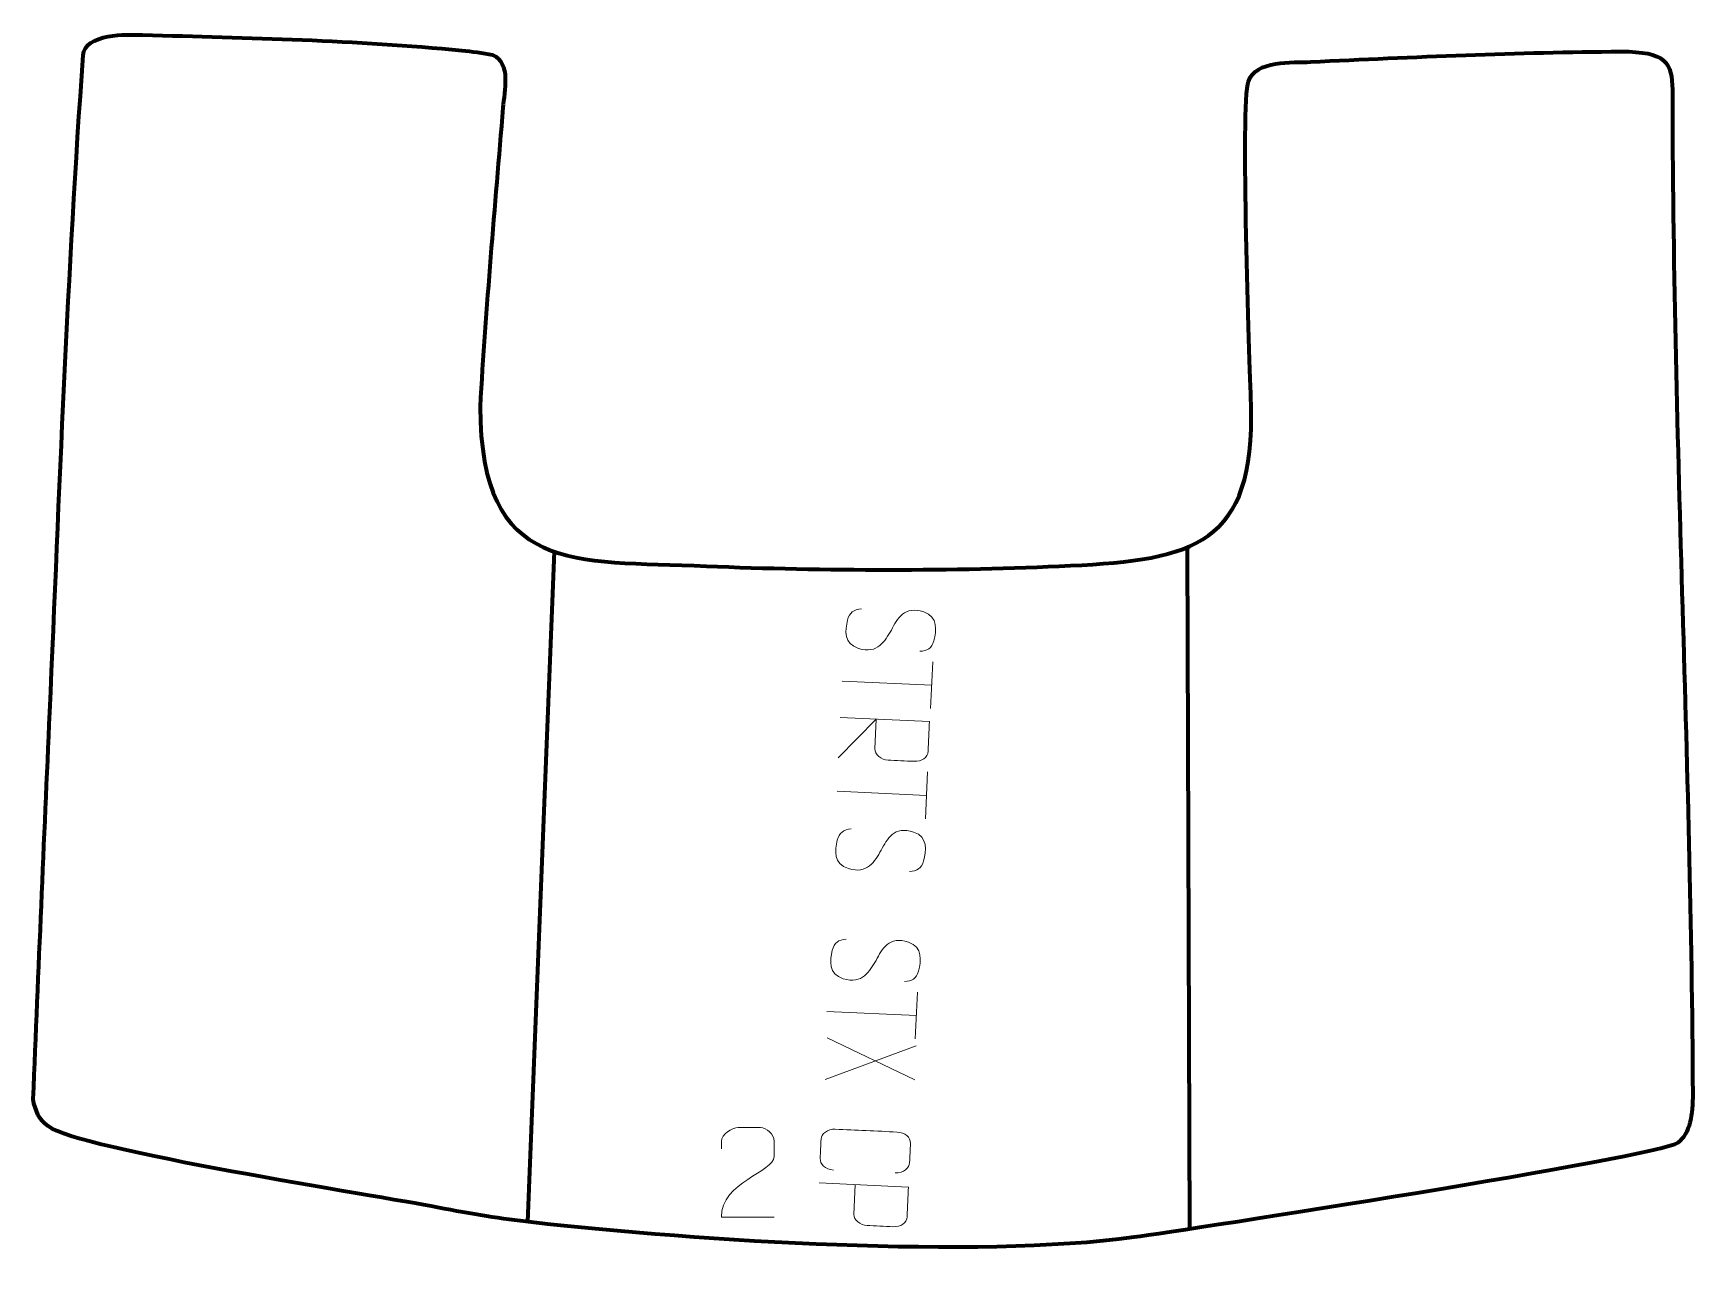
# Model space of a CAD drawing. Header units: millimetres. Extents: x -223 to 239, y -167 to 175.
import ezdxf

# ---------------------------------------------------------------- set-up
doc = ezdxf.new("R2010")
doc.units = ezdxf.units.MM
doc.header["$MEASUREMENT"] = 0
doc.layers.add('layer 2', color=7, linetype='Continuous')
doc.layers.add('layer 3', color=7, linetype='Continuous')

msp = doc.modelspace()

# ---------------------------------------------------------------- linework, layer by layer
at = {"layer": 'layer 2', "color": 142, "lineweight": 158}
for points in [[(-78.0683, 30.0009), (-78.0683, 30.0009), (-85.5018, -156.864), (-85.5018, -156.864)], [(98.3903, 31.1949), (98.3903, 31.1949), (99.0458, -158.9656), (99.0458, -158.9656)]]:
    msp.add_open_spline(points, degree=3, dxfattribs=at)
at = {"layer": 'layer 3', "color": 242, "lineweight": 158}
msp.add_open_spline([(-223.3372, -122.6527), (-222.8378, -125.8792), (-221.665, -128.2767), (-219.1999, -130.174), (-219.1999, -130.174), (-210.4895, -136.8785), (-127.4729, -149.5239), (-110.5898, -152.8566), (-110.5898, -152.8566), (-100.9307, -154.7632), (-92.6823, -156.0628), (-84.501, -156.9778), (-84.501, -156.9778), (-37.3401, -162.2525), (39.4431, -167.1556), (83.5988, -161.1566), (83.5988, -161.1566), (97.8841, -159.2158), (229.2963, -138.9715), (235.1246, -134.8181), (235.1246, -134.8181), (238.6142, -132.3314), (239.344, -126.769), (239.3153, -121.1952), (239.3153, -121.1952), (238.8351, -28.1245), (233.7117, 65.2541), (233.6435, 158.7388), (233.6435, 158.7388), (233.6381, 166.2231), (231.7693, 169.4678), (219.2576, 169.3911), (219.2576, 169.3911), (190.8137, 169.2168), (161.2548, 167.8777), (132.8171, 166.5043), (132.8171, 166.5043), (127.7555, 166.2585), (117.404, 167.0273), (115.4627, 161.0804), (115.4627, 161.0804), (113.22, 154.2103), (115.8183, 83.7223), (116.2001, 71.0505), (116.2001, 71.0505), (117.3432, 31.8628), (100.164, 27.7279), (65.8186, 26.0799), (65.8186, 26.0799), (32.997, 24.4943), (-2.7715, 24.63), (-35.6218, 25.9442), (-35.6218, 25.9442), (-73.1286, 27.5327), (-98.4324, 23.6278), (-98.7637, 70.381), (-98.7637, 70.381), (-97.2091, 97.9162), (-94.6126, 126.2178), (-92.3918, 153.7699), (-92.3918, 153.7699), (-92.0268, 158.2878), (-90.008, 166.2998), (-95.2973, 168.4476), (-95.2973, 168.4476), (-97.9548, 169.1018), (-101.1308, 169.4102), (-103.8559, 169.6892), (-103.8559, 169.6892), (-133.4484, 172.6175), (-163.1907, 173.1929), (-192.8959, 174.0416), (-192.8959, 174.0416), (-197.1435, 174.1629), (-208.9519, 174.5081), (-209.3952, 168.3524), (-209.3952, 168.3524), (-213.7642, 107.6888), (-216.0204, 46.0688), (-218.7047, -14.7261), (-218.7047, -14.7261), (-220.293, -50.6989), (-221.8447, -86.6757), (-223.3372, -122.6527)], degree=3, knots=[0, 0, 0, 0, 0.04545455, 0.04545455, 0.04545455, 0.04545455, 0.09090909, 0.09090909, 0.09090909, 0.09090909, 0.13636364, 0.13636364, 0.13636364, 0.13636364, 0.18181818, 0.18181818, 0.18181818, 0.18181818, 0.22727273, 0.22727273, 0.22727273, 0.22727273, 0.27272727, 0.27272727, 0.27272727, 0.27272727, 0.31818182, 0.31818182, 0.31818182, 0.31818182, 0.36363636, 0.36363636, 0.36363636, 0.36363636, 0.40909091, 0.40909091, 0.40909091, 0.40909091, 0.45454545, 0.45454545, 0.45454545, 0.45454545, 0.5, 0.5, 0.5, 0.5, 0.54545455, 0.54545455, 0.54545455, 0.54545455, 0.59090909, 0.59090909, 0.59090909, 0.59090909, 0.63636364, 0.63636364, 0.63636364, 0.63636364, 0.68181818, 0.68181818, 0.68181818, 0.68181818, 0.72727273, 0.72727273, 0.72727273, 0.72727273, 0.77272727, 0.77272727, 0.77272727, 0.77272727, 0.81818182, 0.81818182, 0.81818182, 0.81818182, 0.86363636, 0.86363636, 0.86363636, 0.86363636, 0.90909091, 0.90909091, 0.90909091, 0.90909091, 1, 1, 1, 1], dxfattribs=at)
at = {"layer": 'layer 3', "color": 250, "lineweight": 9}
for points, knots in [([(15.9225, 8.1065), (14.1348, 5.0999), (12.0698, 1.3288), (6.7804, 2.9839), (6.7804, 2.9839), (2.5705, 4.3012), (3.0015, 8.0566), (3.688, 10.8895), (3.688, 10.8895), (4.195, 12.9802), (5.4506, 13.8607), (7.574, 14.0529)], [0, 0, 0, 0, 0.25, 0.25, 0.25, 0.25, 0.5, 0.5, 0.5, 0.5, 1, 1, 1, 1]), ([(15.9227, 8.1065), (17.5425, 11.2975), (19.5108, 14.9797), (24.954, 13.1861), (24.954, 13.1861), (29.036, 11.841), (28.4625, 7.8593), (27.734, 5.1227), (27.734, 5.1227), (27.1557, 2.9502), (25.913, 2.343), (23.8201, 2.2012)], [0, 0, 0, 0, 0.25, 0.25, 0.25, 0.25, 0.5, 0.5, 0.5, 0.5, 1, 1, 1, 1]), ([(1.6033, -16.2411), (1.6033, -16.2411), (26.5301, -17.396), (26.5301, -17.396), (26.5301, -17.396), (26.4023, -20.1537), (26.2745, -22.9121), (26.1467, -25.6701), (26.1467, -25.6701), (26.0264, -27.4523), (24.4828, -28.578), (22.119, -28.4654), (22.119, -28.4654), (20.0857, -28.3708), (17.0296, -28.2292), (14.9957, -28.1353), (14.9957, -28.1353), (13.1225, -28.0435), (11.2472, -26.5633), (11.2995, -25.0209), (11.2995, -25.0209), (11.2995, -25.0209), (11.6846, -16.7082), (11.6846, -16.7082), (11.6846, -16.7082), (11.6846, -16.7082), (1.0825, -27.4836), (1.0825, -27.4836)], [0, 0, 0, 0, 0.125, 0.125, 0.125, 0.125, 0.25, 0.25, 0.25, 0.25, 0.375, 0.375, 0.375, 0.375, 0.5, 0.5, 0.5, 0.5, 0.625, 0.625, 0.625, 0.625, 0.75, 0.75, 0.75, 0.75, 1, 1, 1, 1]), ([(13.0792, -53.266), (11.2915, -56.2726), (9.2265, -60.0436), (3.9371, -58.3886), (3.9371, -58.3886), (-0.2728, -57.0713), (0.1582, -53.3158), (0.8447, -50.4829), (0.8447, -50.4829), (1.3518, -48.3922), (2.6074, -47.5118), (4.7307, -47.3196)], [0, 0, 0, 0, 0.25, 0.25, 0.25, 0.25, 0.5, 0.5, 0.5, 0.5, 1, 1, 1, 1]), ([(13.0794, -53.266), (14.6992, -50.0749), (16.6675, -46.3927), (22.1107, -48.1864), (22.1107, -48.1864), (26.1927, -49.5314), (25.6192, -53.5131), (24.8907, -56.2498), (24.8907, -56.2498), (24.3124, -58.4222), (23.0697, -59.0295), (20.9769, -59.1713)], [0, 0, 0, 0, 0.25, 0.25, 0.25, 0.25, 0.5, 0.5, 0.5, 0.5, 1, 1, 1, 1]), ([(11.6576, -83.9522), (9.8699, -86.9588), (7.8048, -90.7299), (2.5155, -89.0748), (2.5155, -89.0748), (-1.6945, -87.7575), (-1.2635, -84.002), (-0.577, -81.1692), (-0.577, -81.1692), (-0.0699, -79.0784), (1.1857, -78.198), (3.3091, -78.0058)], [0, 0, 0, 0, 0.25, 0.25, 0.25, 0.25, 0.5, 0.5, 0.5, 0.5, 1, 1, 1, 1]), ([(11.6577, -83.9522), (13.2775, -80.7611), (15.2459, -77.0789), (20.689, -78.8726), (20.689, -78.8726), (24.771, -80.2177), (24.1976, -84.1993), (23.4691, -86.936), (23.4691, -86.936), (22.8907, -89.1085), (21.6481, -89.7157), (19.5552, -89.8575)], [0, 0, 0, 0, 0.25, 0.25, 0.25, 0.25, 0.5, 0.5, 0.5, 0.5, 1, 1, 1, 1]), ([(-16.7427, -155.5656), (-21.6571, -155.5653), (-26.5715, -155.5653), (-31.4856, -155.5656), (-31.4856, -155.5656), (-31.4856, -145.6333), (-16.8346, -142.9921), (-16.7427, -138.6818), (-16.7427, -138.6818), (-16.743, -137.2577), (-16.743, -135.834), (-16.7427, -134.4107), (-16.7427, -134.4107), (-16.7596, -132.3336), (-18.8824, -130.6088), (-20.5534, -130.5915), (-20.5534, -130.5915), (-22.6266, -130.5919), (-24.6995, -130.5919), (-26.7719, -130.5915), (-26.7719, -130.5915), (-28.594, -130.575), (-31.4187, -132.3671), (-31.4856, -134.4607), (-31.4856, -134.4607), (-31.4856, -134.4607), (-31.4856, -136.5155), (-31.4856, -136.5155)], [0, 0, 0, 0, 0.125, 0.125, 0.125, 0.125, 0.25, 0.25, 0.25, 0.25, 0.375, 0.375, 0.375, 0.375, 0.5, 0.5, 0.5, 0.5, 0.625, 0.625, 0.625, 0.625, 0.75, 0.75, 0.75, 0.75, 1, 1, 1, 1]), ([(-0.2642, -142.4028), (-2.5801, -142.1881), (-3.9985, -140.8329), (-3.9329, -139.1847), (-3.9329, -139.1847), (-3.8497, -137.3958), (-3.7668, -135.6069), (-3.6843, -133.8183), (-3.6843, -133.8183), (-3.7212, -132.3366), (-1.7686, -130.9109), (0.2461, -131.0129), (0.2461, -131.0129), (6.01, -131.2802), (11.7735, -131.5472), (17.5366, -131.8139), (17.5366, -131.8139), (19.6723, -131.9161), (21.3276, -133.3357), (21.2376, -134.9862), (21.2376, -134.9862), (21.155, -136.7704), (21.0723, -138.5549), (20.9896, -140.3394), (20.9896, -140.3394), (20.9559, -141.8344), (19.3952, -143.2931), (16.9592, -143.2007)], [0, 0, 0, 0, 0.125, 0.125, 0.125, 0.125, 0.25, 0.25, 0.25, 0.25, 0.375, 0.375, 0.375, 0.375, 0.5, 0.5, 0.5, 0.5, 0.625, 0.625, 0.625, 0.625, 0.75, 0.75, 0.75, 0.75, 1, 1, 1, 1]), ([(-4.2519, -145.984), (-4.2519, -145.984), (20.6749, -147.1388), (20.6749, -147.1388), (20.6749, -147.1388), (20.5471, -149.8967), (20.4193, -152.6549), (20.2916, -155.413), (20.2916, -155.413), (20.1711, -157.1951), (18.6272, -158.3209), (16.2638, -158.2082), (16.2638, -158.2082), (14.2303, -158.1137), (11.1742, -157.9721), (9.1404, -157.8782), (9.1404, -157.8782), (7.2673, -157.7864), (5.3919, -156.3063), (5.4442, -154.7637), (5.4442, -154.7637), (5.4442, -154.7637), (5.8293, -146.451), (5.8293, -146.451)], [0, 0, 0, 0, 0.14285714, 0.14285714, 0.14285714, 0.14285714, 0.28571429, 0.28571429, 0.28571429, 0.28571429, 0.42857143, 0.42857143, 0.42857143, 0.42857143, 0.57142857, 0.57142857, 0.57142857, 0.57142857, 0.71428571, 0.71428571, 0.71428571, 0.71428571, 1, 1, 1, 1])]:
    msp.add_open_spline(points, degree=3, knots=knots, dxfattribs=at)
for points in [[(27.4332, -0.7529), (27.4332, -0.7529), (26.8294, -13.7847), (26.8294, -13.7847)], [(2.228, -6.1152), (2.228, -6.1152), (27.1548, -7.27), (27.1548, -7.27)], [(26.0115, -31.4391), (26.0115, -31.4391), (25.4078, -44.4709), (25.4078, -44.4709)], [(0.8064, -36.8014), (0.8064, -36.8014), (25.7332, -37.9563), (25.7332, -37.9563)], [(23.1682, -92.8115), (23.1682, -92.8115), (22.5645, -105.8434), (22.5645, -105.8434)], [(-2.0369, -98.1739), (-2.0369, -98.1739), (22.8899, -99.3287), (22.8899, -99.3287)], [(22.4207, -117.2278), (22.4207, -117.2278), (-1.9602, -105.5345), (-1.9602, -105.5345)], [(22.8573, -107.8026), (22.8573, -107.8026), (-2.5579, -117.1889), (-2.5579, -117.1889)]]:
    msp.add_open_spline(points, degree=3, dxfattribs=at)

doc.saveas('drawing.dxf')
